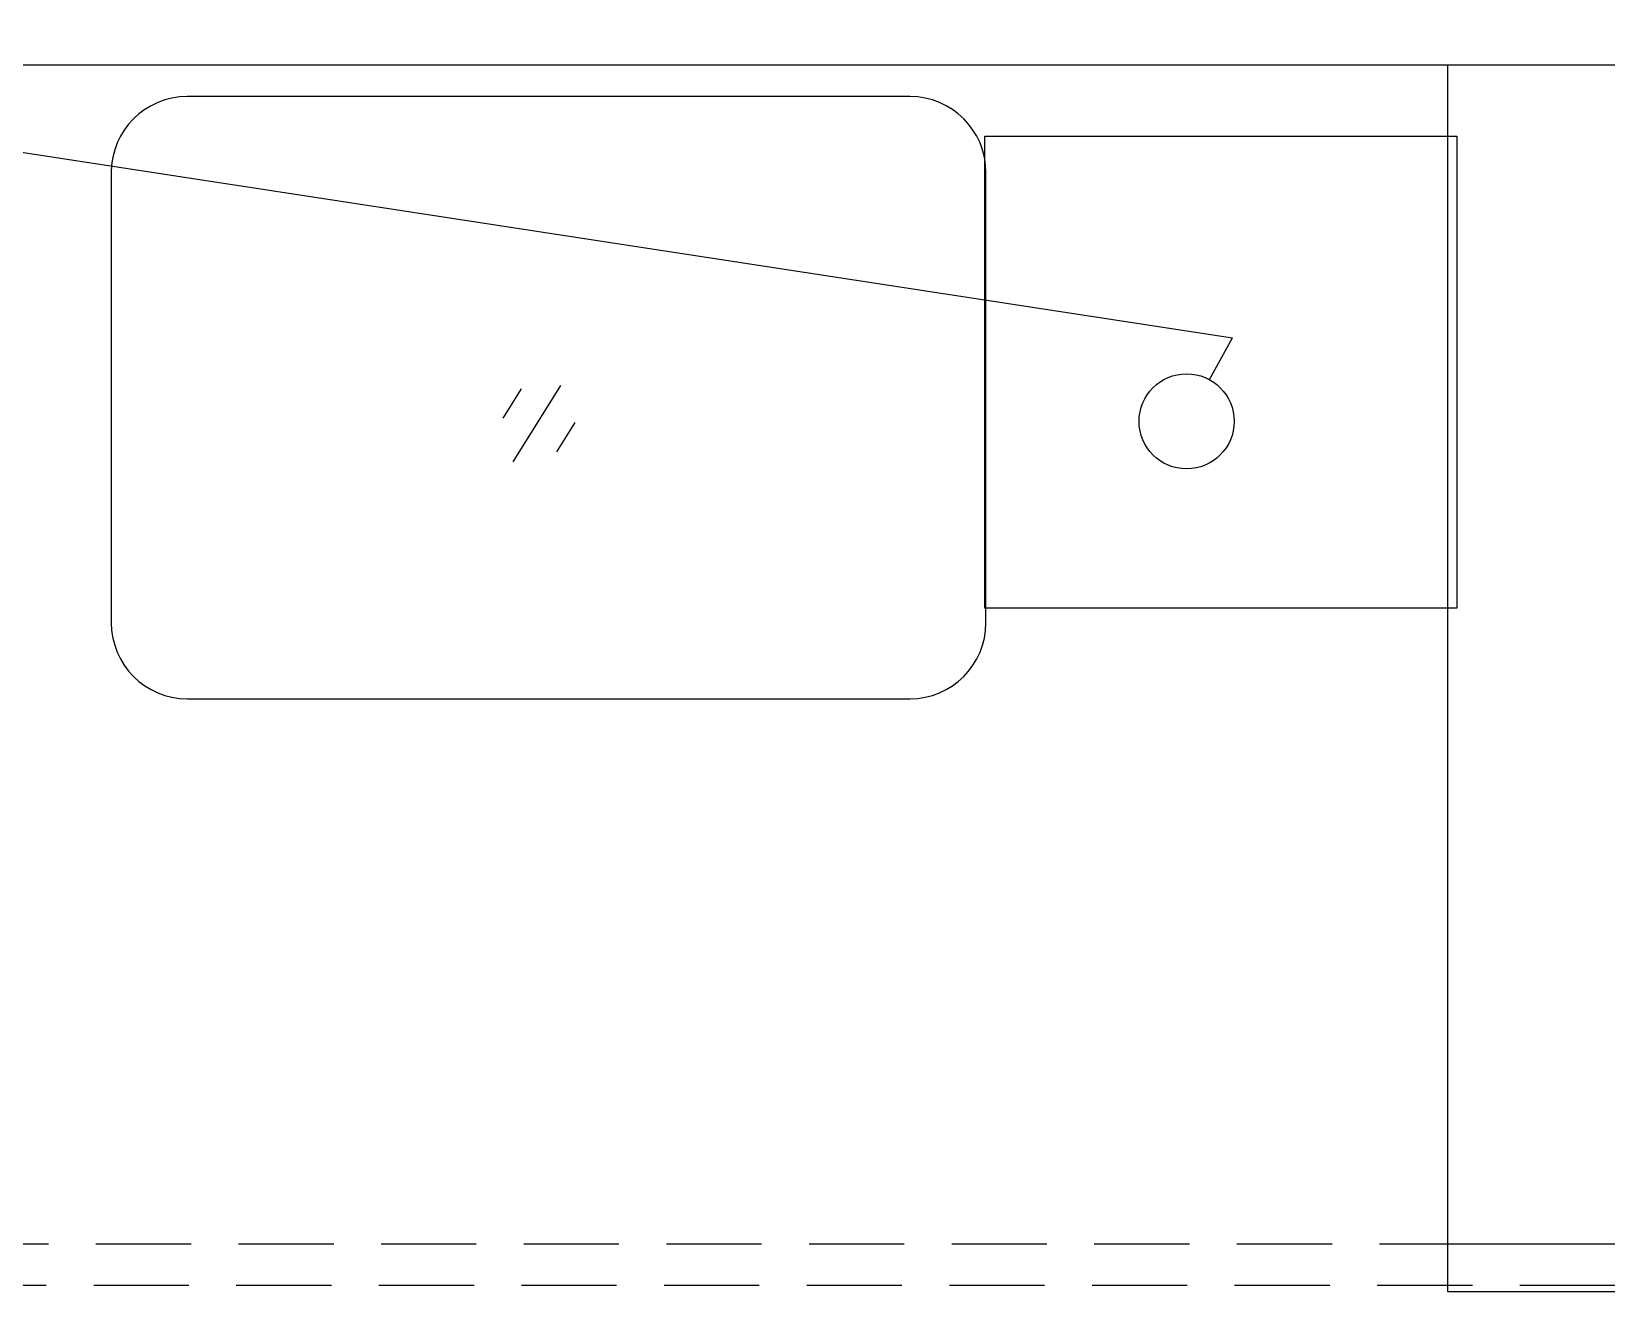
# Model space of a CAD drawing. Extents: x 39751 to 116307, y -36149 to -14965.
# Drawn here: x 62220 to 64705, y -20241 to -18253 of the extents above; entities that cross this region are included whole.
import ezdxf

# ---------------------------------------------------------------- set-up
doc = ezdxf.new("R2010")
doc.units = 0
doc.header["$LTSCALE"] = 1500
for name, pattern in [('CENTER', [1.32, 1.2, -0.05, 0.02, -0.05]), ('HIDDEN1', [0.15, 0.1, -0.05]), ('PHAN', [0.76, 0.57, -0.05, 0.02, -0.05, 0.02, -0.05])]:
    doc.linetypes.add(name, pattern=pattern)
for name, color, linetype in [('1', 1, 'CENTER'), ('3', 3, 'Continuous'), ('confine0', 7, 'Continuous'), ('confine9', 1, 'PHAN'), ('confinea', 3, 'Continuous')]:
    doc.layers.add(name, color=color, linetype=linetype)

# ---------------------------------------------------------------- blocks, each defined once
blk = doc.blocks.new('_DotBlank')
at = {"color": 0, "linetype": 'ByBlock', "lineweight": -2}
blk.add_line((-0.5, 0), (-1, 0), dxfattribs=at)
blk.add_circle((0, 0), 0.5, dxfattribs=at)

msp = doc.modelspace()

# ---------------------------------------------------------------- linework, layer by layer
for p, q in [((45205.7, -18306), (67135.7, -18306)), ((64453.7, -20166), (66177.7, -20166)), ((64453.7, -20241), (66177.7, -20241))]:
    msp.add_line(p, q)
at = {"layer": '1'}
msp.add_lwpolyline([(63724, -18418.5), (64468.4, -18418.5), (64468.4, -19162.9), (63724, -19162.9)], close=True, dxfattribs=at)
at = {"layer": '3'}
msp.add_line((47630.3, -16206.8), (64114.4, -18736.9), dxfattribs=at)
at = {"layer": 'confine0'}
for p, q in [((64453.7, -18306), (64453.7, -20241)), ((63605.7, -18356), (62465.7, -18356)), ((62345.7, -18476), (62345.7, -19186)), ((63725.7, -19186), (63725.7, -18476)), ((62465.7, -19306), (63605.7, -19306))]:
    msp.add_line(p, q, dxfattribs=at)
at = {"layer": 'confine0', "color": 0}
for p, q in [((62963.8, -18863.6), (62992.8, -18817.1)), ((62979.8, -18932.4), (63055.1, -18811.7)), ((63048.7, -18916.6), (63077.7, -18870.1))]:
    msp.add_line(p, q, dxfattribs=at)
at = {"layer": 'confine0'}
for centre, start, end in [((62465.7, -18476), 90, 180), ((63605.7, -18476), 0, 90), ((62465.7, -19186), 180, 270), ((63605.7, -19186), 270, 0)]:
    msp.add_arc(centre, 120, start, end, dxfattribs=at)
at = {"layer": 'confine9', "color": 2, "linetype": 'HIDDEN1'}
for p, q in [((43646.6, -20166), (67135.7, -20166)), ((43643, -20231), (67135.7, -20231))]:
    msp.add_line(p, q, dxfattribs=at)

# ---------------------------------------------------------------- block references
at = {"layer": 'confinea', "xscale": 150, "yscale": 150, "zscale": 150, "rotation": 241.2453244796767}
msp.add_blockref('_DotBlank', (64042.2, -18868.4), dxfattribs=at)

doc.saveas('drawing.dxf')
